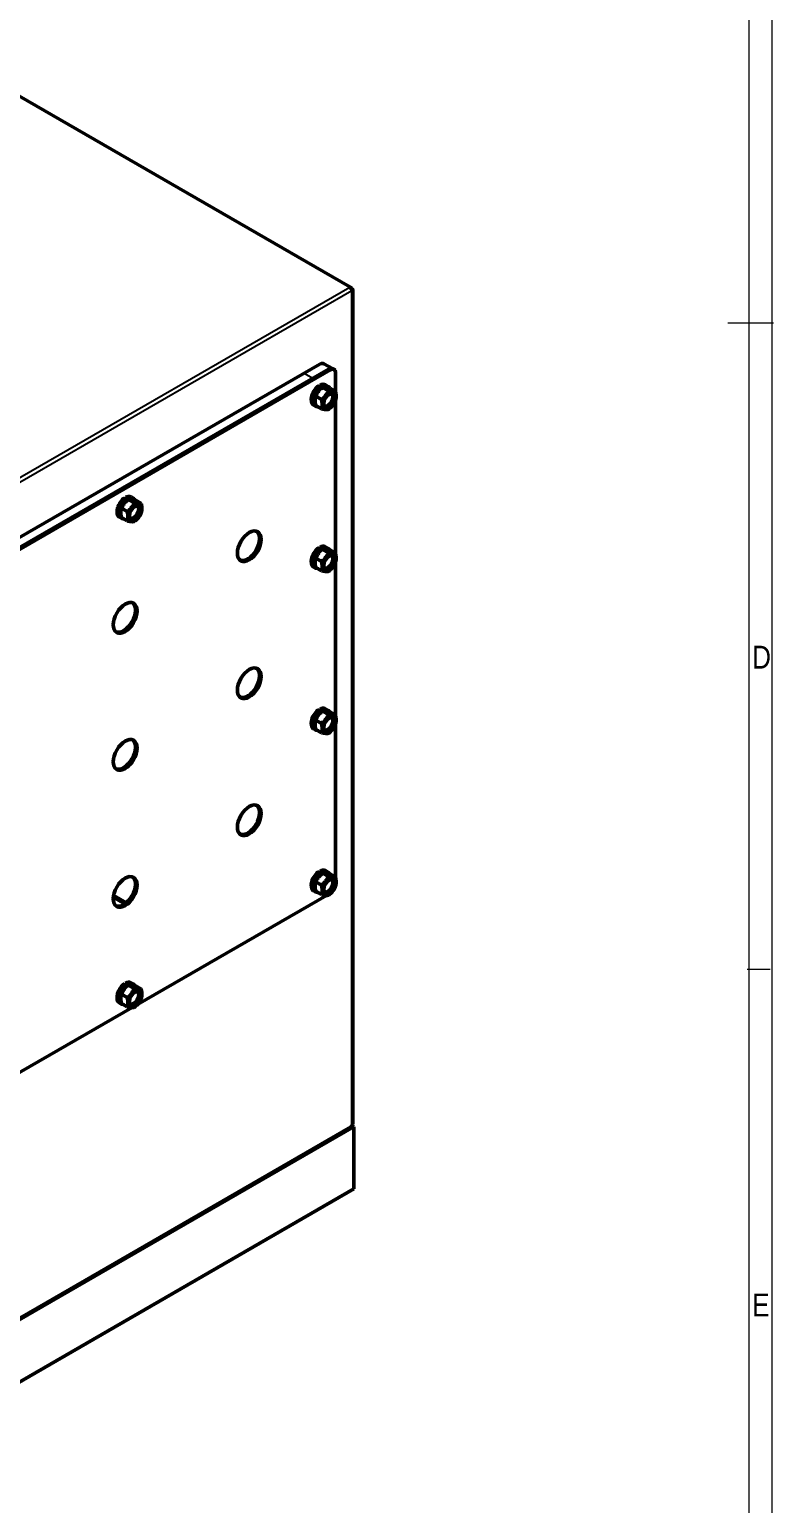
# Model space of a CAD drawing. Header units: millimetres. Extents: x 0 to 19094, y -1 to 2103.
# Drawn here: x 2555 to 2961, y 405 to 1210 of the extents above; entities that cross this region are included whole.
import ezdxf

# ---------------------------------------------------------------- set-up
doc = ezdxf.new("R2010")
doc.units = ezdxf.units.MM
doc.header["$LTSCALE"] = 2.5
doc.layers.add('Co ban', color=7, linetype='Continuous', lineweight=50)
for name, color, linetype, lineweight, true_color in [('Khung ban ve', 5, 'Continuous', 15, 0x0000ff), ('Lien manh', 7, 'Continuous', 25, 0x020305), ('Manh khung ten', 7, 'Continuous', 15, 0x994c4c), ('Net chu', 30, 'Continuous', 15, 0xff7f00)]:
    doc.layers.add(name, color=color, linetype=linetype, lineweight=lineweight, true_color=true_color)
doc.styles.add('Linh_50', font='')
doc.styles.get('Linh_50').set_extended_font_data('VNI-Helve-Condense')

# ---------------------------------------------------------------- blocks, each defined once
blk = doc.blocks.new('Borders A0_Khung chi tiet')
at = {"layer": 'Khung ban ve'}
for p, q in [((1179, 830.09), (1179, 10)), ((1174.38, 420.04), (1184.38, 420.04))]:
    blk.add_line(p, q, dxfattribs=at)
at = {"layer": 'Manh khung ten'}
for p, q in [((1184, 835.09), (1184, 5)), ((1183.66, 278.72), (1178.66, 278.72))]:
    blk.add_line(p, q, dxfattribs=at)
at = {"layer": 'Net chu', "style": 'Linh_50'}
for s, p in [('D', (1179.69, 344.5)), ('E', (1179.69, 202.96))]:
    blk.add_text(s, height=5, dxfattribs=at).set_placement(p)

msp = doc.modelspace()

# ---------------------------------------------------------------- linework, layer by layer
at = {"layer": 'Co ban'}
for p, q in [((2511.089, 1195.951), (2729.703, 1069.734)), ((2729.703, 1069.734), (2729.531, 1069.634)), ((2730.709, 1069.153), (2729.703, 1069.734)), ((2729.703, 1069.52), (2729.703, 1069.734)), ((2730.273, 1068.901), (2730.709, 1069.153)), ((2730.364, 1068.754), (2730.709, 1068.954)), ((2730.709, 1068.954), (2730.709, 1069.153)), ((2731.197, 612.396), (2731.197, 1068.273)), ((2489.4, 898.335), (2713.317, 1027.613)), ((2494.114, 895.613), (2718.031, 1024.892)), ((2494.114, 895.613), (2718.031, 1024.892)), ((2494.998, 895.103), (2718.915, 1024.381)), ((2720.114, 1025.098), (2715.4, 1027.82)), ((2720.998, 1024.588), (2720.114, 1025.098)), ((2721.861, 1022.68), (2721.861, 1012.349)), ((2713.204, 1015.698), (2713.204, 1016.051)), ((2714.546, 1014.631), (2714.546, 1015.156)), ((2714.814, 1014.846), (2717.96, 1013.029)), ((2714.909, 1015.342), (2714.909, 1014.859)), ((2717.643, 1015.428), (2716.193, 1016.265)), ((2710.984, 1010.081), (2714.13, 1008.265)), ((2718.644, 1014.504), (2721.79, 1012.687)), ((2721.861, 1007.837), (2721.861, 923.895)), ((2711.301, 1004.444), (2709.852, 1005.281)), ((2710.984, 1004.974), (2714.13, 1003.158)), ((2607.138, 954.461), (2607.138, 954.814)), ((2608.48, 953.393), (2608.48, 953.919)), ((2608.748, 953.608), (2611.894, 951.792)), ((2608.843, 954.105), (2608.843, 953.622)), ((2611.577, 954.191), (2610.127, 955.028)), ((2612.578, 953.266), (2615.724, 951.45)), ((2605.235, 943.207), (2603.786, 944.044)), ((2604.918, 948.844), (2608.064, 947.027)), ((2604.918, 943.737), (2608.064, 941.92)), ((2713.204, 927.244), (2713.204, 927.598)), ((2714.546, 926.177), (2714.546, 926.703)), ((2714.814, 926.392), (2717.96, 924.576)), ((2714.909, 926.888), (2714.909, 926.406)), ((2717.643, 926.975), (2716.193, 927.811)), ((2718.644, 926.05), (2721.79, 924.233)), ((2710.984, 921.627), (2714.13, 919.811)), ((2721.861, 919.383), (2721.861, 835.441)), ((2711.301, 915.99), (2709.852, 916.827)), ((2710.984, 916.52), (2714.13, 914.704)), ((2713.204, 838.79), (2713.204, 839.144)), ((2714.546, 837.723), (2714.546, 838.249)), ((2714.814, 837.938), (2717.96, 836.122)), ((2714.909, 838.434), (2714.909, 837.952)), ((2717.643, 838.521), (2716.193, 839.358)), ((2718.644, 837.596), (2721.79, 835.78)), ((2710.984, 833.173), (2714.13, 831.357)), ((2721.861, 830.929), (2721.861, 746.987)), ((2711.301, 827.537), (2709.852, 828.374)), ((2710.984, 828.066), (2714.13, 826.25)), ((2713.204, 750.337), (2713.204, 750.69)), ((2714.546, 749.269), (2714.546, 749.795)), ((2714.814, 749.484), (2717.96, 747.668)), ((2714.909, 749.98), (2714.909, 749.498)), ((2717.643, 750.067), (2716.193, 750.904)), ((2718.644, 749.142), (2721.79, 747.326)), ((2710.984, 744.719), (2714.13, 742.903)), ((2606.794, 732.777), (2600.515, 736.402)), ((2607.159, 733.047), (2600.566, 736.854)), ((2607.507, 733.328), (2600.635, 737.295)), ((2716.822, 737.399), (2613.675, 677.847)), ((2711.301, 739.083), (2709.852, 739.92)), ((2710.984, 739.613), (2714.13, 737.796)), ((2607.138, 689.099), (2607.138, 689.453)), ((2608.48, 688.032), (2608.48, 688.558)), ((2608.748, 688.247), (2611.894, 686.431)), ((2608.843, 688.743), (2608.843, 688.261)), ((2611.577, 688.83), (2610.127, 689.667)), ((2612.578, 687.905), (2615.724, 686.089)), ((2605.235, 677.846), (2603.786, 678.682)), ((2604.918, 683.482), (2608.064, 681.666)), ((2604.918, 678.375), (2608.064, 676.559)), ((2610.756, 676.162), (2507.609, 616.61)), ((2437.26, 440.932), (2731.888, 611.035)), ((2438.093, 442.21), (2730.364, 610.953)), ((2731.888, 611.035), (2730.709, 611.716)), ((2731.888, 577.015), (2731.888, 611.035)), ((2437.26, 406.911), (2731.888, 577.015))]:
    msp.add_line(p, q, dxfattribs=at)
for centre, major_axis, ratio, start_param, end_param in [((2729.531, 1068.273), (0.833, -1.443), 0.5773503, 0.7853982, 2.3561945), ((2729.531, 1068.273), (1.667, 0), 0.5773503, 5.4977871, 7.0685835), ((2713.317, 1024.211), (2.083, 3.608), 0.5773503, 0, 0.7853982), ((2718.031, 1021.49), (2.083, 3.608), 0.5773503, 0, 0.7853982), ((2718.031, 1021.49), (2.083, 3.608), 0.5773503, 0, 0.7853982), ((2718.915, 1020.979), (2.083, 3.608), 0.5773503, 5.4977871, 7.0685835), ((2713.022, 1010.773), (-3.171, -5.492), 0.5773503, 3.9674092, 6.2831853), ((2714.472, 1009.936), (-3.171, -5.492), 0.5773503, 3.9103982, 6.5920852), ((2714.05, 1010.18), (-29.859, 12.389), 0.1482233, 4.7572182, 4.8142292), ((2713.022, 1010.773), (3.171, 5.492), 0.5773503, 0, 0.7449798), ((2711.995, 1011.366), (-29.859, 12.389), 0.1482233, 4.6762496, 4.7333925), ((2714.472, 1009.936), (3.171, 5.492), 0.5773503, 5.9516236, 6.9710222), ((2718.302, 1007.725), (-2.708, -4.691), 0.5773503, 4.4505896, 5.4977871), ((2717.536, 1008.167), (-2.031, -3.518), 0.5773503, 0.1896975, 2.9518952), ((2718.302, 1007.725), (2.708, 4.691), 0.5773503, 0.2617994, 1.3089969), ((2718.302, 1007.725), (2.708, 4.691), 0.5773503, 5.4977871, 6.5449847), ((2718.302, 1007.725), (2.708, 4.691), 0.5773503, 4.4505896, 5.4977871), ((2718.302, 1007.725), (-2.708, -4.691), 0.5773503, 5.4977871, 6.5449847), ((2718.302, 1007.725), (-2.708, -4.691), 0.5773503, 0.2617994, 1.3089969), ((2606.956, 949.536), (-3.171, -5.492), 0.5773503, 3.9674092, 6.2831853), ((2608.406, 948.699), (-3.171, -5.492), 0.5773503, 3.9103982, 6.5920852), ((2607.984, 948.943), (-29.859, 12.389), 0.1482233, 4.7572182, 4.8142292), ((2606.956, 949.536), (3.171, 5.492), 0.5773503, 0, 0.7449798), ((2605.929, 950.129), (-29.859, 12.389), 0.1482233, 4.6762496, 4.7333925), ((2608.406, 948.699), (3.171, 5.492), 0.5773503, 5.9516236, 6.9710222), ((2611.47, 946.93), (-2.031, -3.518), 0.5773503, 0.1896975, 2.9518952), ((2612.236, 946.488), (2.708, 4.691), 0.5773503, 0.2617994, 1.3089969), ((2612.236, 946.488), (2.708, 4.691), 0.5773503, 5.4977871, 6.5449847), ((2612.236, 946.488), (-2.708, -4.691), 0.5773503, 4.4505896, 5.4977871), ((2612.236, 946.488), (-2.708, -4.691), 0.5773503, 5.4977871, 6.5449847), ((2612.236, 946.488), (-2.708, -4.691), 0.5773503, 0.2617994, 1.3089969), ((2612.236, 946.488), (2.708, 4.691), 0.5773503, 4.4505896, 5.4977871), ((2673.837, 928.613), (-4.583, -7.939), 0.5773503, 0.0965737, 3.045019), ((2713.022, 922.319), (-3.171, -5.492), 0.5773503, 3.9674092, 6.2831853), ((2714.472, 921.482), (-3.171, -5.492), 0.5773503, 3.9103982, 6.5920852), ((2714.05, 921.726), (-29.859, 12.389), 0.1482233, 4.7572182, 4.8142292), ((2713.022, 922.319), (3.171, 5.492), 0.5773503, 0, 0.7449798), ((2711.995, 922.913), (-29.859, 12.389), 0.1482233, 4.6762496, 4.7333925), ((2714.472, 921.482), (3.171, 5.492), 0.5773503, 5.9516236, 6.9710222), ((2718.302, 919.271), (-2.708, -4.691), 0.5773503, 4.4505896, 5.4977871), ((2717.536, 919.713), (-2.031, -3.518), 0.5773503, 0.1896975, 2.9518952), ((2718.302, 919.271), (2.708, 4.691), 0.5773503, 0.2617994, 1.3089969), ((2718.302, 919.271), (2.708, 4.691), 0.5773503, 5.4977871, 6.5449847), ((2718.302, 919.271), (2.708, 4.691), 0.5773503, 4.4505896, 5.4977871), ((2718.302, 919.271), (-2.708, -4.691), 0.5773503, 5.4977871, 6.5449847), ((2718.302, 919.271), (-2.708, -4.691), 0.5773503, 0.2617994, 1.3089969), ((2606.073, 889.489), (-4.583, -7.939), 0.5773503, 0.0965737, 3.045019), ((2673.837, 853.768), (-4.583, -7.939), 0.5773503, 0.0965737, 3.045019), ((2713.022, 833.866), (-3.171, -5.492), 0.5773503, 3.9674092, 6.2831853), ((2714.472, 833.029), (-3.171, -5.492), 0.5773503, 3.9103982, 6.5920852), ((2714.05, 833.272), (-29.859, 12.389), 0.1482233, 4.7572182, 4.8142292), ((2713.022, 833.866), (3.171, 5.492), 0.5773503, 0, 0.7449798), ((2711.995, 834.459), (-29.859, 12.389), 0.1482233, 4.6762496, 4.7333925), ((2714.472, 833.029), (3.171, 5.492), 0.5773503, 5.9516236, 6.9710222), ((2718.302, 830.817), (-2.708, -4.691), 0.5773503, 4.4505896, 5.4977871), ((2717.536, 831.26), (-2.031, -3.518), 0.5773503, 0.1896975, 2.9518952), ((2718.302, 830.817), (2.708, 4.691), 0.5773503, 0.2617994, 1.3089969), ((2718.302, 830.817), (2.708, 4.691), 0.5773503, 5.4977871, 6.5449847), ((2718.302, 830.817), (2.708, 4.691), 0.5773503, 4.4505896, 5.4977871), ((2606.073, 814.644), (-4.583, -7.939), 0.5773503, 0.0965737, 3.045019), ((2718.302, 830.817), (-2.708, -4.691), 0.5773503, 5.4977871, 6.5449847), ((2718.302, 830.817), (-2.708, -4.691), 0.5773503, 0.2617994, 1.3089969), ((2673.837, 778.922), (-4.583, -7.939), 0.5773503, 0.0965737, 3.045019), ((2713.022, 745.412), (-3.171, -5.492), 0.5773503, 3.9674092, 6.2831853), ((2714.472, 744.575), (-3.171, -5.492), 0.5773503, 3.9103982, 6.5920852), ((2714.05, 744.818), (-29.859, 12.389), 0.1482233, 4.7572182, 4.8142292), ((2713.022, 745.412), (3.171, 5.492), 0.5773503, 0, 0.7449798), ((2711.995, 746.005), (-29.859, 12.389), 0.1482233, 4.6762496, 4.7333925), ((2714.472, 744.575), (3.171, 5.492), 0.5773503, 5.9516236, 6.9710222), ((2606.073, 739.798), (-4.583, -7.939), 0.5773503, 0.0965737, 3.045019), ((2718.302, 742.364), (-2.708, -4.691), 0.5773503, 4.4505896, 5.4977871), ((2717.536, 742.806), (-2.031, -3.518), 0.5773503, 0.1896975, 2.9518952), ((2718.302, 742.364), (2.708, 4.691), 0.5773503, 0.2617994, 1.3089969), ((2718.302, 742.364), (2.708, 4.691), 0.5773503, 5.4977871, 6.5449847), ((2718.302, 742.364), (2.708, 4.691), 0.5773503, 4.4505896, 5.4977871), ((2718.302, 742.364), (-2.708, -4.691), 0.5773503, 5.4977871, 6.5449847), ((2718.302, 742.364), (-2.708, -4.691), 0.5773503, 0.2617994, 1.3089969), ((2606.956, 684.175), (-3.171, -5.492), 0.5773503, 3.9674092, 6.2831853), ((2608.406, 683.338), (-3.171, -5.492), 0.5773503, 3.9103982, 6.5920852), ((2607.984, 683.581), (-29.859, 12.389), 0.1482233, 4.7572182, 4.8142292), ((2606.956, 684.175), (3.171, 5.492), 0.5773503, 0, 0.7449798), ((2605.929, 684.768), (-29.859, 12.389), 0.1482233, 4.6762496, 4.7333925), ((2608.406, 683.338), (3.171, 5.492), 0.5773503, 5.9516236, 6.9710222), ((2611.47, 681.569), (-2.031, -3.518), 0.5773503, 0.1896975, 2.9518952), ((2612.236, 681.126), (2.708, 4.691), 0.5773503, 0.2617994, 1.3089969), ((2612.236, 681.126), (2.708, 4.691), 0.5773503, 5.4977871, 6.5449847), ((2612.236, 681.126), (-2.708, -4.691), 0.5773503, 4.4505896, 5.4977871), ((2612.236, 681.126), (-2.708, -4.691), 0.5773503, 5.4977871, 6.5449847), ((2612.236, 681.126), (-2.708, -4.691), 0.5773503, 0.2617994, 1.3089969), ((2612.236, 681.126), (2.708, 4.691), 0.5773503, 4.4505896, 5.4977871), ((2729.531, 612.396), (1.667, 0), 0.5773503, 5.4977871, 6.2831853), ((2729.531, 612.396), (0.833, -1.443), 0.5773503, 0, 0.7853982)]:
    msp.add_ellipse(centre, major_axis=major_axis, ratio=ratio, start_param=start_param, end_param=end_param, dxfattribs=at)
for centre, major_axis in [((2718.302, 1007.725), (2.031, 3.518)), ((2612.236, 946.488), (2.031, 3.518)), ((2674.721, 928.103), (-4.583, -7.939)), ((2718.302, 919.271), (2.031, 3.518)), ((2606.956, 888.979), (-4.583, -7.939)), ((2674.721, 853.257), (-4.583, -7.939)), ((2718.302, 830.817), (2.031, 3.518)), ((2606.956, 814.134), (-4.583, -7.939)), ((2674.721, 778.412), (-4.583, -7.939)), ((2606.956, 739.288), (-4.583, -7.939)), ((2718.302, 742.364), (2.031, 3.518)), ((2612.236, 681.126), (2.031, 3.518))]:
    msp.add_ellipse(centre, major_axis=major_axis, ratio=0.5773503, dxfattribs=at)
for points in [[(2714.814, 1014.846), (2713.446, 1013.766), (2712.557, 1012.661)], [(2716.387, 1014.872), (2715.498, 1014.951), (2714.814, 1014.846)], [(2718.644, 1014.504), (2717.276, 1014.793), (2716.387, 1014.872)], [(2710.984, 1010.081), (2710.642, 1008.91), (2710.642, 1007.725)], [(2710.642, 1007.725), (2710.642, 1006.54), (2710.984, 1004.974)], [(2712.557, 1012.661), (2711.668, 1011.555), (2710.984, 1010.081)], [(2714.13, 1008.265), (2715.498, 1009.344), (2716.387, 1010.449)], [(2714.472, 1005.514), (2714.472, 1006.699), (2714.13, 1008.265)], [(2716.387, 1010.449), (2717.276, 1011.555), (2717.96, 1013.029)], [(2717.96, 1013.029), (2719.328, 1012.74), (2720.217, 1012.661)], [(2720.217, 1012.661), (2721.106, 1012.581), (2721.79, 1012.687)], [(2721.79, 1007.58), (2721.106, 1006.106), (2720.217, 1005)], [(2721.79, 1012.687), (2722.132, 1011.121), (2722.132, 1009.936)], [(2722.132, 1009.936), (2722.132, 1008.751), (2721.79, 1007.58)], [(2714.13, 1003.158), (2714.472, 1004.329), (2714.472, 1005.514)], [(2716.387, 1002.789), (2715.498, 1002.868), (2714.13, 1003.158)], [(2717.96, 1002.816), (2717.276, 1002.71), (2716.387, 1002.789)], [(2720.217, 1005), (2719.328, 1003.895), (2717.96, 1002.816)], [(2606.491, 951.424), (2605.602, 950.318), (2604.918, 948.844)], [(2608.748, 953.608), (2607.38, 952.529), (2606.491, 951.424)], [(2610.321, 953.635), (2609.432, 953.714), (2608.748, 953.608)], [(2612.578, 953.266), (2611.21, 953.555), (2610.321, 953.635)], [(2610.321, 949.212), (2611.21, 950.318), (2611.894, 951.792)], [(2611.894, 951.792), (2613.262, 951.503), (2614.151, 951.424)], [(2614.151, 951.424), (2615.04, 951.344), (2615.724, 951.45)], [(2615.724, 951.45), (2616.066, 949.884), (2616.066, 948.699)], [(2604.918, 948.844), (2604.576, 947.673), (2604.576, 946.488)], [(2604.576, 946.488), (2604.576, 945.303), (2604.918, 943.737)], [(2608.064, 947.027), (2609.432, 948.106), (2610.321, 949.212)], [(2608.406, 944.276), (2608.406, 945.461), (2608.064, 947.027)], [(2608.064, 941.92), (2608.406, 943.091), (2608.406, 944.276)], [(2614.151, 943.763), (2613.262, 942.658), (2611.894, 941.578)], [(2615.724, 946.343), (2615.04, 944.869), (2614.151, 943.763)], [(2616.066, 948.699), (2616.066, 947.514), (2615.724, 946.343)], [(2610.321, 941.552), (2609.432, 941.631), (2608.064, 941.92)], [(2611.894, 941.578), (2611.21, 941.472), (2610.321, 941.552)], [(2714.814, 926.392), (2713.446, 925.313), (2712.557, 924.207)], [(2716.387, 926.418), (2715.498, 926.498), (2714.814, 926.392)], [(2718.644, 926.05), (2717.276, 926.339), (2716.387, 926.418)], [(2710.984, 921.627), (2710.642, 920.456), (2710.642, 919.271)], [(2710.642, 919.271), (2710.642, 918.086), (2710.984, 916.52)], [(2712.557, 924.207), (2711.668, 923.101), (2710.984, 921.627)], [(2714.13, 919.811), (2715.498, 920.89), (2716.387, 921.996)], [(2714.472, 917.06), (2714.472, 918.245), (2714.13, 919.811)], [(2716.387, 921.996), (2717.276, 923.101), (2717.96, 924.576)], [(2717.96, 924.576), (2719.328, 924.286), (2720.217, 924.207)], [(2720.217, 924.207), (2721.106, 924.128), (2721.79, 924.233)], [(2721.79, 919.127), (2721.106, 917.652), (2720.217, 916.547)], [(2721.79, 924.233), (2722.132, 922.668), (2722.132, 921.482)], [(2722.132, 921.482), (2722.132, 920.297), (2721.79, 919.127)], [(2714.13, 914.704), (2714.472, 915.875), (2714.472, 917.06)], [(2716.387, 914.335), (2715.498, 914.415), (2714.13, 914.704)], [(2717.96, 914.362), (2717.276, 914.256), (2716.387, 914.335)], [(2720.217, 916.547), (2719.328, 915.441), (2717.96, 914.362)], [(2714.814, 837.938), (2713.446, 836.859), (2712.557, 835.753)], [(2716.387, 837.964), (2715.498, 838.044), (2714.814, 837.938)], [(2718.644, 837.596), (2717.276, 837.885), (2716.387, 837.964)], [(2710.984, 833.173), (2710.642, 832.002), (2710.642, 830.817)], [(2710.642, 830.817), (2710.642, 829.632), (2710.984, 828.066)], [(2712.557, 835.753), (2711.668, 834.647), (2710.984, 833.173)], [(2714.13, 831.357), (2715.498, 832.436), (2716.387, 833.542)], [(2714.472, 828.606), (2714.472, 829.791), (2714.13, 831.357)], [(2716.387, 833.542), (2717.276, 834.647), (2717.96, 836.122)], [(2717.96, 836.122), (2719.328, 835.833), (2720.217, 835.753)], [(2720.217, 835.753), (2721.106, 835.674), (2721.79, 835.78)], [(2721.79, 830.673), (2721.106, 829.199), (2720.217, 828.093)], [(2721.79, 835.78), (2722.132, 834.214), (2722.132, 833.029)], [(2722.132, 833.029), (2722.132, 831.844), (2721.79, 830.673)], [(2714.13, 826.25), (2714.472, 827.421), (2714.472, 828.606)], [(2716.387, 825.881), (2715.498, 825.961), (2714.13, 826.25)], [(2717.96, 825.908), (2717.276, 825.802), (2716.387, 825.881)], [(2720.217, 828.093), (2719.328, 826.987), (2717.96, 825.908)], [(2714.814, 749.484), (2713.446, 748.405), (2712.557, 747.299)], [(2716.387, 749.511), (2715.498, 749.59), (2714.814, 749.484)], [(2718.644, 749.142), (2717.276, 749.431), (2716.387, 749.511)], [(2710.984, 744.719), (2710.642, 743.549), (2710.642, 742.364)], [(2710.642, 742.364), (2710.642, 741.178), (2710.984, 739.613)], [(2712.557, 747.299), (2711.668, 746.194), (2710.984, 744.719)], [(2714.13, 742.903), (2715.498, 743.982), (2716.387, 745.088)], [(2714.472, 740.152), (2714.472, 741.337), (2714.13, 742.903)], [(2716.387, 745.088), (2717.276, 746.194), (2717.96, 747.668)], [(2717.96, 747.668), (2719.328, 747.379), (2720.217, 747.299)], [(2720.217, 747.299), (2721.106, 747.22), (2721.79, 747.326)], [(2721.79, 742.219), (2721.106, 740.745), (2720.217, 739.639)], [(2721.79, 747.326), (2722.132, 745.76), (2722.132, 744.575)], [(2722.132, 744.575), (2722.132, 743.39), (2721.79, 742.219)], [(2714.13, 737.796), (2714.472, 738.967), (2714.472, 740.152)], [(2716.387, 737.428), (2715.498, 737.507), (2714.13, 737.796)], [(2717.96, 737.454), (2717.276, 737.348), (2716.387, 737.428)], [(2720.217, 739.639), (2719.328, 738.533), (2717.96, 737.454)], [(2606.491, 686.062), (2605.602, 684.956), (2604.918, 683.482)], [(2608.748, 688.247), (2607.38, 687.168), (2606.491, 686.062)], [(2610.321, 688.273), (2609.432, 688.353), (2608.748, 688.247)], [(2612.578, 687.905), (2611.21, 688.194), (2610.321, 688.273)], [(2610.321, 683.851), (2611.21, 684.956), (2611.894, 686.431)], [(2611.894, 686.431), (2613.262, 686.141), (2614.151, 686.062)], [(2614.151, 686.062), (2615.04, 685.983), (2615.724, 686.089)], [(2615.724, 686.089), (2616.066, 684.523), (2616.066, 683.338)], [(2604.918, 683.482), (2604.576, 682.311), (2604.576, 681.126)], [(2604.576, 681.126), (2604.576, 679.941), (2604.918, 678.375)], [(2608.064, 681.666), (2609.432, 682.745), (2610.321, 683.851)], [(2608.406, 678.915), (2608.406, 680.1), (2608.064, 681.666)], [(2608.064, 676.559), (2608.406, 677.73), (2608.406, 678.915)], [(2610.321, 676.19), (2609.432, 676.27), (2608.064, 676.559)], [(2614.151, 678.402), (2613.262, 677.296), (2611.894, 676.217)], [(2615.724, 680.982), (2615.04, 679.507), (2614.151, 678.402)], [(2616.066, 683.338), (2616.066, 682.153), (2615.724, 680.982)], [(2611.894, 676.217), (2611.21, 676.111), (2610.321, 676.19)]]:
    msp.add_rational_spline(points, [1, 1.0379548493, 1], degree=2, dxfattribs=at)
at = {"layer": 'Lien manh'}
for p, q in [((2437.26, 900.892), (2729.531, 1069.634)), ((2730.709, 1067.593), (2438.438, 898.85)), ((2730.709, 611.716), (2730.709, 1067.593)), ((2704.657, 1022.613), (2709.371, 1019.892)), ((2709.371, 1019.892), (2710.255, 1019.381)), ((2438.438, 442.973), (2730.709, 611.716))]:
    msp.add_line(p, q, dxfattribs=at)

# ---------------------------------------------------------------- block references
at = {"xscale": 2.5, "yscale": 2.5, "zscale": 2.5}
msp.add_blockref('Borders A0_Khung chi tiet', (0, 0), dxfattribs=at)

doc.saveas('drawing.dxf')
